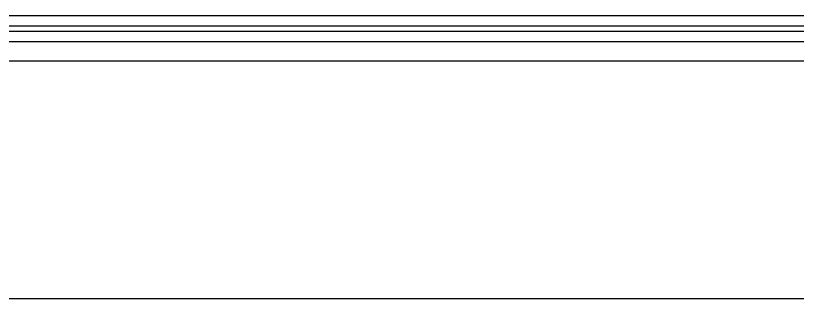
# Model space of a CAD drawing. Header units: millimetres. Extents: x 2513 to 2669, y 1505 to 1675.
# Drawn here: x 2556.8326 to 2556.9594, y 1511.4254 to 1511.4713 of the extents above; entities that cross this region are included whole.
import ezdxf

# ---------------------------------------------------------------- set-up
doc = ezdxf.new("R2010")
doc.units = ezdxf.units.MM

msp = doc.modelspace()

# ---------------------------------------------------------------- linework, layer by layer
at = {"color": 7, "linetype": 'Continuous'}
for p, q in [((2556.79074004439, 1511.471270718773), (2557.630936861275, 1511.471270718773)), ((2556.792384265168, 1511.469626497996), (2557.6292926405, 1511.469626497996)), ((2557.602487466243, 1511.468669636832), (2556.818320634289, 1511.468669636832)), ((2556.818320634289, 1511.467088655317), (2557.602487466243, 1511.467088655317)), ((2556.784171433538, 1511.463926692283), (2557.204340727044, 1511.463926692283)), ((2556.818320634289, 1511.425350743294), (2557.204340727044, 1511.425350743294))]:
    msp.add_line(p, q, dxfattribs=at)

doc.saveas('drawing.dxf')
